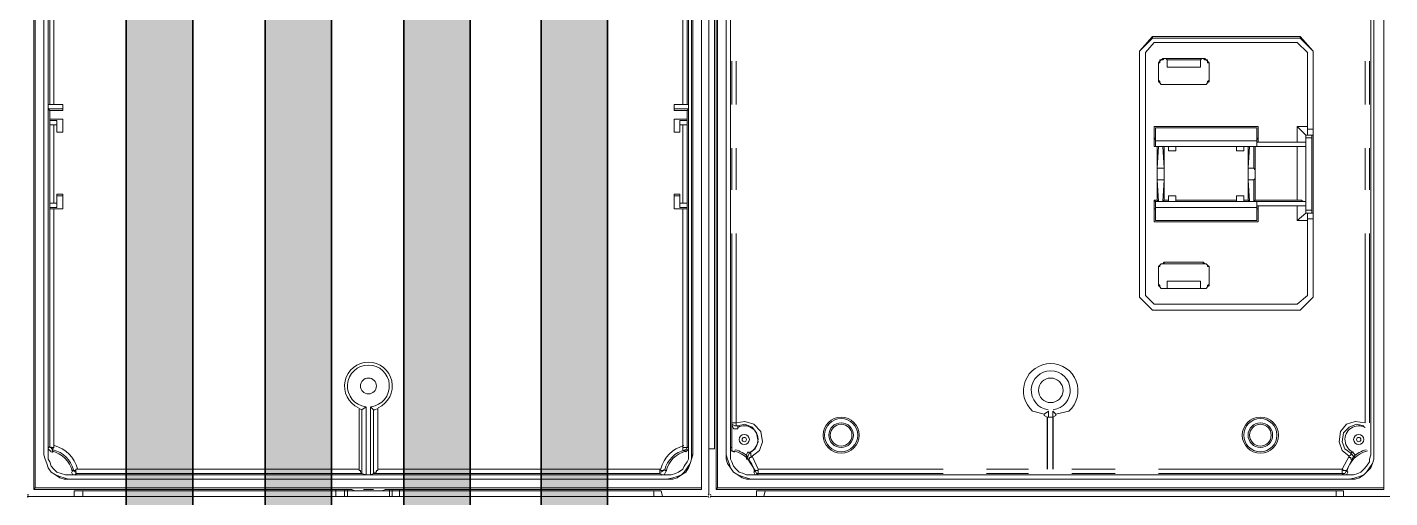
# Model space of a CAD drawing. Header units: millimetres. Extents: x -305 to 1353, y -289 to 1176.
# Drawn here: x 458.6 to 511.5, y 1034.4 to 1052.6 of the extents above; entities that cross this region are included whole.
import ezdxf

# ---------------------------------------------------------------- set-up
doc = ezdxf.new("R2010")
doc.units = ezdxf.units.MM
doc.header["$MEASUREMENT"] = 0
doc.layers.add('PDF_0', color=7, linetype='Continuous')

msp = doc.modelspace()

# ---------------------------------------------------------------- linework, layer by layer
at = {"layer": 'PDF_0', "lineweight": 25}
for points in [[(465.019, 1025.023), (465.019, 1130.767), (462.436, 1130.767), (462.436, 1025.023)], [(465.019, 1130.767), (465.019, 1025.023), (462.436, 1025.023), (462.436, 1130.767)], [(470.41, 1025.023), (470.41, 1130.767), (467.827, 1130.767), (467.827, 1025.023)], [(470.41, 1130.767), (470.41, 1025.023), (467.827, 1025.023), (467.827, 1130.767)], [(475.801, 1025.023), (475.801, 1130.767), (473.218, 1130.767), (473.218, 1025.023)], [(475.801, 1130.767), (475.801, 1025.023), (473.218, 1025.023), (473.218, 1130.767)], [(481.136, 1025.023), (481.136, 1130.767), (478.553, 1130.767), (478.553, 1025.023)], [(481.136, 1130.767), (481.136, 1025.023), (478.553, 1025.023), (478.553, 1130.767)]]:
    msp.add_lwpolyline(points, close=True, dxfattribs=at)
at = {"layer": 'PDF_0', "lineweight": 18}
for points in [[(485.067, 1034.457), (485.067, 1087.357)], [(501.802, 1042.151), (501.802, 1051.697), (502.307, 1052.259), (502.307, 1052.203), (501.802, 1051.697)], [(502.757, 1051.416), (502.701, 1051.36), (502.644, 1051.36), (502.588, 1051.304), (502.588, 1051.248), (502.532, 1051.248), (502.532, 1051.192), (502.532, 1051.248), (502.588, 1051.304), (502.588, 1051.36), (502.644, 1051.36), (502.701, 1051.416)], [(502.532, 1050.574), (502.532, 1051.192), (502.532, 1050.574), (502.588, 1050.518), (502.588, 1050.462), (502.644, 1050.406), (502.701, 1050.406), (502.757, 1050.406), (502.701, 1050.406), (502.644, 1050.406), (502.588, 1050.462), (502.532, 1050.518)], [(504.273, 1051.416), (502.757, 1051.416), (502.813, 1051.416), (502.869, 1051.36), (504.161, 1051.36), (504.217, 1051.416)], [(504.498, 1051.192), (504.498, 1051.248), (504.441, 1051.248), (504.441, 1051.304), (504.385, 1051.36), (504.329, 1051.36), (504.273, 1051.416), (504.329, 1051.416), (504.385, 1051.36), (504.441, 1051.36), (504.441, 1051.304), (504.498, 1051.248)], [(504.273, 1050.406), (504.329, 1050.406), (504.385, 1050.406), (504.441, 1050.462), (504.441, 1050.518), (504.498, 1050.574), (504.498, 1050.518), (504.441, 1050.462), (504.385, 1050.406), (504.329, 1050.406)], [(459.965, 1048.552), (459.74, 1048.552), (459.965, 1048.552), (459.965, 1049.058)], [(459.74, 1048.833), (459.46, 1048.833), (459.516, 1048.833), (459.572, 1048.833), (459.628, 1048.833)], [(459.74, 1048.552), (459.74, 1049.002), (459.74, 1048.946), (459.74, 1048.889), (459.74, 1048.833)], [(484.225, 1048.833), (483.944, 1048.833), (484.056, 1048.833), (484.113, 1048.833), (484.169, 1048.833)], [(459.74, 1046.138), (459.74, 1046.082), (459.965, 1046.082), (459.965, 1046.138)], [(483.944, 1046.138), (483.944, 1046.082), (483.944, 1045.632), (483.944, 1045.688), (483.944, 1045.745), (483.944, 1045.801)], [(459.46, 1045.801), (459.74, 1045.801), (459.628, 1045.801), (459.572, 1045.801), (459.516, 1045.801)], [(459.965, 1045.576), (459.628, 1045.576), (459.572, 1045.576), (459.516, 1045.576), (459.46, 1045.576)], [(484.056, 1045.576), (484.113, 1045.576), (484.169, 1045.576), (484.225, 1045.576), (483.719, 1045.576)], [(483.944, 1045.801), (484.225, 1045.801), (484.169, 1045.801), (484.113, 1045.801), (484.056, 1045.801)], [(503.206, 1045.857), (502.925, 1045.857), (502.701, 1045.857), (502.532, 1045.857), (502.42, 1045.857), (502.42, 1045.801), (502.42, 1045.745), (502.42, 1045.688), (502.42, 1045.632), (506.351, 1045.632), (506.351, 1045.688), (506.351, 1045.745), (506.351, 1045.801), (506.351, 1045.857), (506.238, 1045.857), (506.07, 1045.857), (505.845, 1045.857), (505.565, 1045.857)], [(502.757, 1043.442), (502.701, 1043.442), (502.644, 1043.442), (502.588, 1043.386), (502.588, 1043.33), (502.532, 1043.33), (502.532, 1043.274), (502.532, 1043.33), (502.588, 1043.386), (502.644, 1043.442), (502.701, 1043.442), (502.757, 1043.498)], [(472.656, 1034.401), (471.028, 1034.401), (471.028, 1034.682), (471.084, 1034.682), (471.196, 1034.682), (471.309, 1034.625), (471.421, 1034.625), (471.533, 1034.625), (471.702, 1034.625), (471.814, 1034.625), (471.983, 1034.625), (472.151, 1034.625), (472.263, 1034.625), (472.376, 1034.625), (472.488, 1034.682), (472.544, 1034.682), (472.6, 1034.682), (472.656, 1034.682)], [(472.039, 1034.682), (471.983, 1034.682), (471.926, 1034.682), (471.87, 1034.682), (471.814, 1034.682), (471.758, 1034.682), (471.702, 1034.682), (471.646, 1034.682), (471.702, 1034.682), (471.758, 1034.682), (471.814, 1034.682), (471.87, 1034.682), (471.926, 1034.682), (471.983, 1034.682)], [(485.123, 1034.401), (511.517, 1034.401)], [(511.517, 1034.401), (485.123, 1034.401)], [(486.92, 1034.401), (486.92, 1034.625), (487.257, 1034.625), (509.439, 1034.625), (509.72, 1034.625), (509.72, 1034.401), (509.72, 1034.625), (509.439, 1034.625), (487.257, 1034.625), (486.92, 1034.625)]]:
    msp.add_lwpolyline(points, close=True, dxfattribs=at)
for points in [[(485.067, 1087.357), (485.067, 1034.457)], [(459.403, 1082.864), (459.403, 1085.729), (459.46, 1085.672), (459.46, 1049.619), (459.403, 1049.619), (459.403, 1049.451), (459.46, 1049.395), (459.46, 1049.058), (459.46, 1049.002), (459.46, 1048.946), (459.46, 1048.889), (459.46, 1048.833), (459.46, 1045.801), (459.46, 1045.745), (459.46, 1045.688), (459.46, 1045.632), (459.46, 1045.576), (459.46, 1036.31), (459.628, 1036.31), (459.572, 1036.254), (459.572, 1036.198)], [(484.056, 1049.619), (484.056, 1085.672), (459.628, 1085.672), (459.628, 1049.619)], [(484.056, 1045.576), (484.056, 1036.31), (484.225, 1036.31), (484.225, 1045.576), (484.225, 1045.632), (484.225, 1045.688), (484.225, 1045.745), (484.225, 1045.801), (484.225, 1048.833), (484.225, 1048.889), (484.225, 1048.946), (484.225, 1049.002), (484.225, 1049.058), (484.225, 1049.395), (484.281, 1049.451), (484.281, 1049.619), (484.225, 1049.619), (484.225, 1085.672), (484.281, 1085.729), (484.281, 1082.864)], [(458.842, 1085.279), (458.842, 1034.682)], [(458.898, 1085.448), (458.898, 1034.738)], [(484.786, 1085.448), (484.786, 1034.738)], [(484.786, 1034.682), (484.786, 1085.279)], [(485.348, 1085.279), (485.348, 1034.682)], [(485.404, 1085.448), (485.404, 1034.738)], [(511.293, 1085.448), (511.293, 1034.738), (511.293, 1034.682), (511.293, 1085.279)], [(459.235, 1082.977), (459.235, 1036.029), (459.235, 1083.033)], [(484.393, 1036.029), (484.393, 1082.977), (484.449, 1083.033), (484.449, 1036.029), (484.393, 1036.029), (484.393, 1035.861), (484.337, 1035.692), (484.225, 1035.524), (484.113, 1035.356), (484, 1035.243), (483.832, 1035.187), (483.663, 1035.131), (483.439, 1035.075), (483.495, 1035.075), (483.663, 1035.075), (483.832, 1035.131), (484, 1035.243), (484.169, 1035.356), (484.281, 1035.524), (484.337, 1035.692), (484.393, 1035.861), (484.449, 1036.029)], [(485.741, 1082.977), (485.741, 1083.033), (485.741, 1036.029), (485.741, 1035.861), (485.797, 1035.692), (485.91, 1035.524), (486.022, 1035.356), (486.19, 1035.243), (486.359, 1035.131), (486.527, 1035.075), (486.696, 1035.075), (509.945, 1035.075), (510.169, 1035.075), (510.338, 1035.131), (510.506, 1035.243), (510.619, 1035.356), (510.787, 1035.524), (510.843, 1035.692), (510.899, 1035.861), (510.899, 1036.029), (510.899, 1083.033), (510.899, 1082.977)], [(485.741, 1082.977), (485.741, 1036.029), (485.797, 1035.861), (485.853, 1035.692), (485.91, 1035.524), (486.022, 1035.356), (486.19, 1035.243), (486.359, 1035.187), (486.527, 1035.131), (486.696, 1035.075), (509.945, 1035.075), (510.169, 1035.131), (510.338, 1035.187), (510.506, 1035.243), (510.619, 1035.356), (510.731, 1035.524), (510.843, 1035.692), (510.899, 1035.861), (510.899, 1036.029), (510.899, 1082.977)], [(484.281, 1082.864), (484.281, 1036.029), (484.281, 1035.861), (484.225, 1035.749), (484.113, 1035.58), (484.056, 1035.468), (483.888, 1035.356), (483.776, 1035.299), (483.607, 1035.243), (483.439, 1035.243), (460.19, 1035.243), (460.077, 1035.243), (459.909, 1035.299), (459.74, 1035.356), (459.628, 1035.468), (459.516, 1035.58), (459.46, 1035.749), (459.403, 1035.861), (459.403, 1036.029), (459.403, 1082.864)], [(510.787, 1082.864), (510.787, 1036.029), (510.731, 1035.861), (510.731, 1035.749), (510.619, 1035.58), (510.506, 1035.468), (510.394, 1035.356), (510.282, 1035.299), (510.113, 1035.243), (509.945, 1035.243), (486.696, 1035.243), (486.527, 1035.243), (486.415, 1035.299), (486.247, 1035.356), (486.134, 1035.468), (486.022, 1035.58), (485.966, 1035.749), (485.91, 1035.861), (485.91, 1036.029), (485.91, 1082.864)], [(485.067, 1053.607), (485.292, 1053.607), (485.292, 1036.254), (485.067, 1036.254), (485.292, 1036.254), (485.292, 1053.607), (485.292, 1053.887), (485.292, 1059.054), (485.067, 1059.11), (485.292, 1059.054), (485.292, 1053.887), (485.067, 1053.887)], [(502.307, 1052.259), (508.035, 1052.259), (508.035, 1052.203), (502.307, 1052.203)], [(508.035, 1052.203), (508.541, 1051.697), (508.035, 1052.259)], [(502.027, 1051.641), (502.364, 1052.034), (502.027, 1051.641)], [(502.364, 1052.034), (507.923, 1052.034), (502.364, 1052.034)], [(507.923, 1052.034), (508.316, 1051.641), (507.923, 1052.034)], [(508.485, 1045.408), (508.541, 1045.408), (508.541, 1045.352), (508.541, 1045.295), (508.541, 1045.239), (508.541, 1045.183), (508.541, 1042.151), (508.541, 1051.697), (508.541, 1048.665), (508.541, 1048.609), (508.541, 1048.552), (508.541, 1048.496), (508.541, 1048.44), (508.485, 1048.44)], [(502.027, 1042.207), (502.027, 1051.641), (502.027, 1042.207)], [(504.161, 1051.36), (504.161, 1051.08), (502.869, 1051.08), (502.869, 1051.36)], [(504.498, 1050.574), (504.498, 1051.192), (504.498, 1050.574)], [(508.316, 1048.665), (508.316, 1051.641), (508.316, 1048.777), (508.316, 1048.721), (508.316, 1048.665), (508.316, 1048.609), (508.316, 1048.552), (508.316, 1048.496), (508.316, 1048.44), (508.316, 1048.496), (508.316, 1048.552), (508.316, 1048.609), (508.316, 1048.665), (508.541, 1048.665)], [(502.757, 1050.406), (504.273, 1050.406), (502.757, 1050.406)], [(459.403, 1049.619), (459.965, 1049.619), (459.628, 1049.619), (459.572, 1049.619), (459.516, 1049.619), (459.46, 1049.619)], [(459.965, 1049.451), (459.965, 1049.619), (459.965, 1049.395)], [(484.281, 1049.619), (483.719, 1049.619), (483.719, 1049.451), (484.281, 1049.451)], [(484.225, 1049.619), (484.169, 1049.619), (484.113, 1049.619), (484.056, 1049.619), (483.719, 1049.619), (483.719, 1049.395), (483.719, 1049.451)], [(459.403, 1049.451), (459.965, 1049.451), (459.965, 1049.395), (459.46, 1049.395)], [(459.965, 1049.058), (459.46, 1049.058), (459.965, 1049.058)], [(484.225, 1049.395), (483.719, 1049.395)], [(483.944, 1049.002), (483.944, 1048.946), (483.944, 1048.889), (483.944, 1048.833), (483.944, 1048.552), (483.719, 1048.552), (483.719, 1049.058), (484.225, 1049.058), (483.719, 1049.058), (483.719, 1048.552), (483.944, 1048.552), (483.944, 1049.002), (484.225, 1049.002)], [(483.719, 1049.058), (483.719, 1049.058)], [(459.46, 1049.002), (459.74, 1049.002)], [(459.628, 1048.833), (459.628, 1045.801)], [(484.056, 1045.801), (484.056, 1048.833)], [(502.364, 1048.272), (502.364, 1048.777), (506.407, 1048.777), (506.407, 1048.272)], [(506.014, 1047.149), (506.238, 1047.149), (506.238, 1047.991), (506.295, 1047.991), (507.923, 1047.991), (507.979, 1047.991), (508.035, 1047.991), (508.092, 1047.991), (508.148, 1047.991), (508.204, 1047.991), (508.26, 1047.991), (506.351, 1047.991), (506.351, 1048.159), (506.407, 1048.159), (506.407, 1048.272), (506.351, 1048.328), (506.351, 1048.384), (506.351, 1048.721), (502.42, 1048.721), (502.42, 1048.384), (502.42, 1048.328), (502.364, 1048.272), (502.364, 1047.991), (502.42, 1047.991)], [(506.351, 1048.216), (506.351, 1048.721), (502.42, 1048.721), (502.42, 1048.216), (502.42, 1048.159), (502.42, 1048.103), (502.42, 1048.047), (502.42, 1047.991), (502.532, 1047.991), (502.701, 1047.991), (502.925, 1047.991), (503.206, 1047.991), (505.565, 1047.991), (505.845, 1047.991), (506.07, 1047.991), (506.238, 1047.991), (506.351, 1047.991), (506.351, 1048.047), (506.351, 1048.103), (506.351, 1048.159), (506.351, 1048.216), (502.42, 1048.216)], [(507.923, 1048.159), (507.923, 1048.777), (508.26, 1048.44)], [(507.923, 1048.777), (508.316, 1048.777)], [(502.476, 1047.991), (502.476, 1045.913), (502.532, 1045.857), (502.476, 1046.699), (502.476, 1046.755), (502.476, 1046.812), (502.476, 1046.868), (502.476, 1046.924), (502.476, 1046.98), (502.476, 1047.036), (502.476, 1047.092), (502.476, 1047.149), (502.532, 1047.991), (502.476, 1047.991), (502.364, 1047.991)], [(502.925, 1047.822), (502.925, 1047.991), (502.757, 1047.991), (502.701, 1047.991), (502.757, 1047.149), (502.476, 1047.149)], [(502.757, 1045.913), (502.757, 1047.991)], [(502.925, 1047.991), (502.925, 1047.822), (503.206, 1047.822), (503.206, 1047.991)], [(503.206, 1047.822), (503.206, 1047.991), (505.565, 1047.991)], [(505.565, 1047.822), (505.565, 1047.991), (505.565, 1047.822), (505.845, 1047.822)], [(505.845, 1047.822), (505.845, 1047.991), (505.845, 1047.822)], [(506.014, 1046.699), (506.014, 1046.755), (506.014, 1046.812), (506.014, 1046.868), (506.014, 1046.924), (506.014, 1046.98), (506.014, 1047.036), (506.014, 1047.092), (506.014, 1047.149), (506.07, 1047.991), (506.014, 1047.991), (505.845, 1047.991)], [(506.014, 1045.913), (506.014, 1047.991)], [(506.295, 1047.991), (506.295, 1045.913)], [(506.407, 1048.159), (507.923, 1048.159), (507.979, 1048.159), (508.035, 1048.159), (508.092, 1048.159), (508.148, 1048.159), (508.204, 1048.159), (508.26, 1048.159), (506.351, 1048.159)], [(507.923, 1045.913), (507.923, 1047.991)], [(508.26, 1048.328), (508.26, 1045.52), (508.26, 1045.408), (508.26, 1045.688), (508.26, 1045.857), (508.26, 1047.991), (508.26, 1048.159), (508.26, 1048.44), (508.485, 1048.44), (508.485, 1048.328), (508.26, 1048.328), (508.26, 1048.44), (508.316, 1048.44), (508.541, 1048.44)], [(508.26, 1045.52), (508.485, 1045.52), (508.485, 1048.328)], [(502.757, 1047.149), (502.757, 1047.092), (502.757, 1047.036), (502.757, 1046.98), (502.757, 1046.924), (502.757, 1046.868), (502.757, 1046.812), (502.757, 1046.755), (502.757, 1046.699)], [(506.238, 1047.149), (506.295, 1047.092), (506.295, 1047.036), (506.295, 1046.98), (506.295, 1046.924), (506.295, 1046.868), (506.295, 1046.812), (506.295, 1046.755), (506.238, 1046.699)], [(502.476, 1046.699), (502.757, 1046.699), (502.701, 1045.857), (502.757, 1045.913), (502.925, 1045.913), (502.925, 1045.857), (502.925, 1046.082), (503.206, 1046.082), (503.206, 1045.857), (503.206, 1045.913)], [(503.206, 1046.082), (503.206, 1045.913), (505.565, 1045.913), (505.565, 1045.857), (505.565, 1046.082), (505.845, 1046.082), (505.845, 1045.857), (505.845, 1045.913), (506.014, 1045.913), (506.07, 1045.857), (506.014, 1046.699), (506.238, 1046.699), (506.238, 1045.857), (506.295, 1045.913), (507.923, 1045.913), (507.979, 1045.913), (508.035, 1045.913), (508.092, 1045.913), (508.148, 1045.857), (508.204, 1045.857), (508.26, 1045.857), (506.351, 1045.857), (506.351, 1045.688), (508.26, 1045.688)], [(459.74, 1046.082), (459.74, 1045.632), (459.74, 1045.688), (459.74, 1045.745), (459.74, 1045.801), (459.74, 1046.138)], [(459.965, 1046.138), (459.965, 1045.576), (459.965, 1046.082)], [(483.944, 1046.082), (483.719, 1046.082), (483.719, 1045.576), (483.719, 1046.138), (483.719, 1046.082)], [(483.944, 1046.138), (483.719, 1046.138)], [(502.42, 1045.857), (502.364, 1045.913), (502.364, 1045.576), (502.42, 1045.576), (502.42, 1045.52), (502.42, 1045.127), (502.42, 1045.632)], [(502.364, 1045.913), (502.476, 1045.913)], [(502.925, 1045.913), (502.925, 1046.082)], [(505.565, 1045.913), (505.565, 1046.082)], [(505.845, 1046.082), (505.845, 1045.913)], [(459.74, 1045.632), (459.46, 1045.632)], [(459.628, 1045.576), (459.628, 1036.31)], [(484.225, 1045.632), (483.944, 1045.632)], [(506.407, 1045.576), (506.407, 1045.071), (502.364, 1045.071), (502.364, 1045.576)], [(506.351, 1045.632), (506.351, 1045.127), (506.351, 1045.52), (506.351, 1045.576), (506.407, 1045.576), (506.407, 1045.688)], [(507.923, 1045.127), (507.923, 1045.688)], [(508.316, 1045.127), (507.923, 1045.127), (508.26, 1045.408)], [(508.485, 1045.52), (508.485, 1045.408), (508.26, 1045.408), (508.316, 1045.408), (508.541, 1045.408)], [(508.541, 1045.183), (508.316, 1045.183), (508.316, 1045.239), (508.316, 1045.295), (508.316, 1045.352), (508.316, 1045.408), (508.316, 1045.352), (508.316, 1045.295), (508.316, 1045.239), (508.316, 1045.183), (508.316, 1045.127), (508.316, 1042.207), (508.316, 1045.183)], [(506.351, 1045.127), (502.42, 1045.127), (506.351, 1045.127)], [(504.273, 1043.442), (504.329, 1043.442), (504.385, 1043.442), (504.441, 1043.386), (504.441, 1043.33), (504.498, 1043.33), (504.498, 1043.274), (504.498, 1042.656), (504.441, 1042.6), (504.441, 1042.544), (504.385, 1042.487), (504.329, 1042.487), (504.273, 1042.487), (504.217, 1042.487), (504.161, 1042.487), (502.869, 1042.487), (502.813, 1042.487), (502.757, 1042.487), (502.701, 1042.487), (502.644, 1042.487), (502.588, 1042.544), (502.588, 1042.6), (502.532, 1042.656), (502.532, 1042.6), (502.588, 1042.544), (502.644, 1042.487), (502.701, 1042.487), (502.757, 1042.487), (504.273, 1042.487), (504.329, 1042.487), (504.385, 1042.487), (504.441, 1042.544), (504.498, 1042.6), (504.498, 1042.656), (504.498, 1043.274), (504.498, 1043.33), (504.441, 1043.386), (504.385, 1043.442), (504.329, 1043.442), (504.273, 1043.498), (502.757, 1043.498)], [(502.532, 1042.656), (502.532, 1043.274), (502.532, 1042.656)], [(502.757, 1043.442), (504.273, 1043.442), (504.273, 1043.498)], [(502.869, 1042.487), (502.869, 1042.768), (504.161, 1042.768), (504.161, 1042.487)], [(502.364, 1041.87), (502.027, 1042.207), (502.364, 1041.87)], [(508.316, 1042.207), (507.923, 1041.87), (508.316, 1042.207)], [(502.307, 1041.645), (501.802, 1042.151), (502.307, 1041.645)], [(502.307, 1041.645), (508.035, 1041.645), (502.307, 1041.645)], [(502.364, 1041.87), (507.923, 1041.87), (502.364, 1041.87)], [(508.541, 1042.151), (508.035, 1041.645), (508.541, 1042.151)], [(471.589, 1037.77), (471.477, 1037.826), (471.477, 1035.468), (471.477, 1035.412), (471.533, 1035.412), (471.533, 1035.356), (471.589, 1035.356), (471.589, 1035.299), (471.589, 1037.77), (471.758, 1037.883), (471.758, 1035.243)], [(471.926, 1035.243), (471.926, 1037.883), (472.039, 1037.77), (472.039, 1035.299), (472.095, 1035.299), (472.095, 1035.356), (472.151, 1035.356), (472.151, 1035.412), (472.207, 1035.412), (472.207, 1035.468), (472.207, 1037.826), (472.095, 1037.77), (472.039, 1037.77)], [(498.096, 1037.602), (497.646, 1037.714)], [(498.264, 1037.49), (498.264, 1037.714), (498.096, 1037.602), (498.096, 1037.546), (498.208, 1037.49), (498.433, 1037.49), (498.545, 1037.546), (498.545, 1037.602), (498.433, 1037.714), (498.433, 1037.49), (498.264, 1037.49), (498.208, 1037.49)], [(498.096, 1037.602), (498.096, 1037.602)], [(498.545, 1037.602), (499.05, 1037.714)], [(486.078, 1036.142), (485.966, 1036.198), (485.966, 1036.31), (485.966, 1037.209), (486.022, 1037.04), (486.19, 1037.04)], [(483.495, 1035.075), (460.19, 1035.075), (460.021, 1035.131), (459.853, 1035.187), (459.684, 1035.243), (459.516, 1035.356), (459.403, 1035.524), (459.347, 1035.692), (459.291, 1035.861), (459.235, 1036.029), (459.291, 1035.861), (459.347, 1035.692), (459.403, 1035.524), (459.516, 1035.356), (459.684, 1035.243), (459.853, 1035.131), (460.021, 1035.075), (460.19, 1035.075), (483.439, 1035.075)], [(460.302, 1035.356), (460.358, 1035.243), (460.47, 1035.243), (460.19, 1035.243), (460.077, 1035.243), (459.909, 1035.299), (459.74, 1035.356), (459.628, 1035.468), (459.516, 1035.58), (459.46, 1035.749), (459.403, 1035.861), (459.403, 1036.029), (459.403, 1036.254), (459.46, 1036.198), (459.516, 1036.142)], [(485.741, 1036.029), (485.741, 1036.029)], [(486.808, 1035.356), (486.864, 1035.243), (486.92, 1035.243), (486.696, 1035.243), (486.527, 1035.243), (486.415, 1035.299), (486.247, 1035.356), (486.134, 1035.468), (486.022, 1035.58), (485.966, 1035.749), (485.91, 1035.861), (485.91, 1036.029), (485.91, 1036.254), (485.91, 1036.198), (486.022, 1036.142)], [(486.583, 1036.142), (486.527, 1036.029), (486.527, 1035.861)], [(510.787, 1036.029), (510.731, 1035.861), (510.731, 1035.749), (510.619, 1035.58), (510.506, 1035.468), (510.394, 1035.356), (510.282, 1035.299), (510.113, 1035.243), (509.945, 1035.243), (509.72, 1035.243), (509.833, 1035.243), (509.889, 1035.356)], [(510.057, 1036.142), (510.169, 1036.029), (510.113, 1035.861)], [(460.47, 1035.468), (460.47, 1035.412), (460.414, 1035.412), (460.358, 1035.412)], [(483.326, 1035.412), (483.27, 1035.412), (483.214, 1035.412), (483.158, 1035.468), (483.158, 1035.299), (472.039, 1035.299), (471.926, 1035.243), (471.758, 1035.243), (471.589, 1035.299), (460.47, 1035.299), (460.47, 1035.468), (471.477, 1035.468)], [(472.207, 1035.468), (483.158, 1035.468)], [(486.696, 1035.075), (486.696, 1035.075)], [(509.945, 1035.075), (509.945, 1035.075)], [(470.579, 1034.401), (458.617, 1034.401), (485.011, 1034.401), (473.05, 1034.401)], [(472.656, 1034.682), (472.769, 1034.682), (472.825, 1034.682), (472.881, 1034.682), (472.937, 1034.682), (472.993, 1034.682), (473.05, 1034.682), (484.786, 1034.682), (484.786, 1034.738), (458.898, 1034.738), (458.842, 1034.682), (470.579, 1034.682), (470.635, 1034.682), (470.691, 1034.682), (470.747, 1034.682), (470.803, 1034.682), (470.859, 1034.682), (470.916, 1034.682), (471.028, 1034.682)], [(460.414, 1034.401), (460.414, 1034.625), (460.751, 1034.625), (460.751, 1034.401)], [(482.933, 1034.625), (460.751, 1034.625)], [(470.579, 1034.682), (470.579, 1034.401), (470.916, 1034.401)], [(470.916, 1034.682), (470.916, 1034.401), (471.028, 1034.401)], [(472.769, 1034.682), (472.769, 1034.401), (472.656, 1034.401)], [(473.05, 1034.682), (473.05, 1034.401), (472.769, 1034.401)], [(482.933, 1034.401), (482.933, 1034.625), (483.214, 1034.625), (483.27, 1034.401)], [(511.517, 1034.401), (485.123, 1034.401)], [(511.293, 1034.738), (485.404, 1034.738), (485.348, 1034.682), (511.293, 1034.682)], [(509.72, 1034.401), (509.72, 1034.625), (509.439, 1034.625), (487.257, 1034.625), (486.92, 1034.625), (486.92, 1034.401)]]:
    msp.add_lwpolyline(points, dxfattribs=at)
at = {"layer": 'PDF_0', "lineweight": 0}
for points in [[(485.966, 1049.619), (485.966, 1051.304)], [(486.134, 1051.304), (486.134, 1049.619)], [(510.563, 1049.619), (510.563, 1051.304)], [(510.731, 1051.304), (510.731, 1049.619)], [(485.966, 1046.306), (485.966, 1047.935)], [(486.134, 1047.935), (486.134, 1046.306)], [(510.563, 1046.306), (510.563, 1047.935)], [(510.731, 1047.935), (510.731, 1046.306)], [(485.966, 1037.209), (485.966, 1037.265), (485.966, 1044.621)], [(486.134, 1044.621), (486.134, 1037.265), (485.966, 1037.265), (485.966, 1037.209), (486.078, 1037.153), (486.19, 1037.153), (486.19, 1037.04)], [(502.532, 1035.468), (509.664, 1035.468), (509.664, 1035.299), (509.776, 1035.299), (509.833, 1035.412), (509.776, 1035.412), (509.72, 1035.412), (509.664, 1035.468), (509.945, 1035.973), (510.001, 1036.029), (510.001, 1036.086), (510.113, 1035.973), (510.057, 1035.861), (510.001, 1035.861), (510.001, 1035.917), (509.945, 1035.917), (509.945, 1035.973), (509.664, 1036.198), (509.552, 1036.535), (509.608, 1036.928), (509.833, 1037.209), (510.169, 1037.321), (510.563, 1037.265), (510.563, 1044.621)], [(510.731, 1044.621), (510.731, 1037.265)], [(486.583, 1036.142), (486.64, 1036.086), (486.864, 1036.254), (486.977, 1036.535), (486.92, 1036.872), (486.752, 1037.096), (486.471, 1037.209), (486.19, 1037.153), (486.134, 1037.153), (486.134, 1037.209), (486.134, 1037.265), (486.471, 1037.321), (486.808, 1037.209), (487.089, 1036.928), (487.145, 1036.535), (487.033, 1036.198), (486.752, 1035.973), (486.696, 1035.973), (486.696, 1036.029), (486.696, 1036.086), (486.64, 1036.086), (486.583, 1035.973), (486.583, 1035.861), (486.64, 1035.861), (486.64, 1035.917), (486.696, 1035.917), (486.752, 1035.973), (486.977, 1035.468), (494.165, 1035.468)], [(510.506, 1037.153), (510.226, 1037.209), (509.945, 1037.096), (509.72, 1036.872), (509.664, 1036.535), (509.776, 1036.254), (510.001, 1036.086), (510.057, 1036.142)], [(485.91, 1036.254), (485.91, 1036.31), (485.966, 1036.31)], [(485.91, 1036.029), (485.91, 1036.029)], [(486.078, 1036.142), (486.022, 1036.142)], [(486.808, 1035.356), (486.864, 1035.412), (486.92, 1035.299), (486.977, 1035.299), (486.977, 1035.468), (486.977, 1035.412), (486.92, 1035.412), (486.864, 1035.412), (486.583, 1035.861), (486.527, 1035.861)], [(510.113, 1035.861), (510.057, 1035.861), (509.833, 1035.412), (509.889, 1035.356)], [(486.92, 1035.243), (486.977, 1035.299), (494.165, 1035.299)], [(495.849, 1035.468), (497.478, 1035.468)], [(497.478, 1035.299), (495.849, 1035.299)], [(499.163, 1035.468), (500.847, 1035.468)], [(500.847, 1035.299), (499.163, 1035.299)], [(502.532, 1035.299), (509.664, 1035.299), (509.72, 1035.243)], [(486.696, 1035.243), (486.696, 1035.243)], [(509.945, 1035.243), (509.945, 1035.243)], [(487.257, 1034.625), (487.201, 1034.401)], [(509.439, 1034.401), (509.439, 1034.625)]]:
    msp.add_lwpolyline(points, dxfattribs=at)
at = {"layer": 'PDF_0', "lineweight": 25}
for points in [[(498.208, 1037.49), (498.208, 1035.468)], [(498.433, 1037.49), (498.433, 1035.468)]]:
    msp.add_lwpolyline(points, dxfattribs=at)
at = {"layer": 'PDF_0', "lineweight": 18}
for points in [[(484.056, 1036.31), (484.056, 1036.254), (484.056, 1036.198), (484.113, 1036.198, 0.340386), (484.225, 1036.338, -0.004866), (484.283, 1036.292)], [(459.599, 1036.218, -0.269934), (460.387, 1035.446, -0.00652), (460.334, 1035.382, 0.292531), (459.542, 1036.174)], [(484.096, 1036.185, -0.006952), (484.169, 1036.142), (484.225, 1036.198), (484.281, 1036.254), (484.281, 1036.029), (484.281, 1035.861), (484.225, 1035.749), (484.113, 1035.58), (484.056, 1035.468), (483.888, 1035.356), (483.776, 1035.299), (483.607, 1035.243), (483.439, 1035.243), (483.214, 1035.243), (483.326, 1035.243), (483.382, 1035.356)], [(484.198, 1036.174, 0.292494), (483.407, 1035.382, -0.006164), (483.353, 1035.446, -0.269961), (484.142, 1036.218)], [(458.589, 1034.457, 0.414), (458.617, 1034.485, 0.414), (458.645, 1034.457)], [(458.645, 1034.401, 0.414), (458.617, 1034.373, 0.414), (458.589, 1034.401)]]:
    msp.add_lwpolyline(points, format="xyb", dxfattribs=at)
at = {"layer": 'PDF_0', "lineweight": 0}
for points in [[(487.201, 1034.401), (487.257, 1034.625)], [(509.439, 1034.625), (509.439, 1034.401)]]:
    msp.add_lwpolyline(points, close=True, dxfattribs=at)
at = {"layer": 'PDF_0', "lineweight": 18}
for centre, radius in [((471.842, 1038.697), 0.309), ((471.842, 1038.697), 0.309), ((498.348, 1038.528), 0.477), ((498.348, 1038.528), 0.477), ((490.206, 1036.788), 0.702), ((490.206, 1036.788), 0.646), ((506.491, 1036.788), 0.702), ((506.491, 1036.788), 0.646), ((490.206, 1036.788), 0.477), ((490.206, 1036.788), 0.421), ((506.491, 1036.788), 0.477), ((506.491, 1036.788), 0.421), ((486.443, 1036.619), 0.197), ((486.443, 1036.619), 0.0843), ((510.31, 1036.619), 0.197), ((510.31, 1036.619), 0.0843)]:
    msp.add_circle(centre, radius, dxfattribs=at)
for centre, radius, start, end in [((471.842, 1038.697), 0.927, 294.2393, 245.7607), ((471.842, 1038.697), 0.814, 277.2504, 262.7496), ((498.348, 1038.528), 0.758, 277.0895, 262.9084), ((486.443, 1036.619), 0.534, 292.0744, 118.2289), ((510.31, 1036.619), 0.533, 61.7682, 247.9398), ((462.108, 1032.916), 4.327, 127.639, 128.724), ((459.656, 1036.338), 0.14, 179.9987, 255.2209), ((459.319, 1035.159), 1.263, 14.7919, 75.2188), ((484.421, 1035.159), 1.264, 104.7875, 165.2125), ((461.668, 1033.815), 3.131, 131.1972, 132.6099), ((485.825, 1035.159), 1.039, 12.3944, 77.6178), ((485.825, 1035.159), 1.095, 45.1249, 75.8326), ((510.871, 1035.159), 1.039, 102.3922, 167.6078), ((510.871, 1035.159), 1.095, 104.1704, 134.8873), ((460.498, 1035.496), 0.14, 194.7945, 269.9859), ((457.402, 1037.693), 3.913, 321.2039, 322.3926), ((486.103, 1037.552), 3.685, 217.5706, 218.8329), ((483.186, 1035.496), 0.14, 269.9987, 345.2209), ((485.039, 1034.485), 0.0281, 270.0209, 359.9791), ((485.039, 1034.373), 0.0281, 0.0209, 89.9791), ((485.151, 1034.485), 0.0281, 180.0209, 269.9791), ((485.151, 1034.373), 0.0281, 90.0209, 179.9791)]:
    msp.add_arc(centre, radius, start, end, dxfattribs=at)
at = {"layer": 'PDF_0', "lineweight": 0}
msp.add_arc((498.348, 1038.508), 1.06, 311.4845, 228.5155, dxfattribs=at)
at = {"layer": 'PDF_0', "color": 31, "true_color": 0xfdcc66, "transparency": 33554559}
for points in [[(465.019, 1059.503), (462.436, 1059.503), (465.019, 1028.561)], [(462.436, 1059.503), (465.019, 1028.561), (462.436, 1028.561)], [(470.41, 1059.503), (467.827, 1059.503), (470.41, 1028.617)], [(467.827, 1059.503), (470.41, 1028.617), (467.827, 1028.617)], [(475.801, 1059.503), (473.218, 1059.503), (475.801, 1028.561)], [(473.218, 1059.503), (475.801, 1028.561), (473.218, 1028.561)], [(481.136, 1059.503), (478.553, 1059.503), (481.136, 1028.561)], [(478.553, 1059.503), (481.136, 1028.561), (478.553, 1028.561)]]:
    msp.add_solid(points, dxfattribs=at)

doc.saveas('drawing.dxf')
